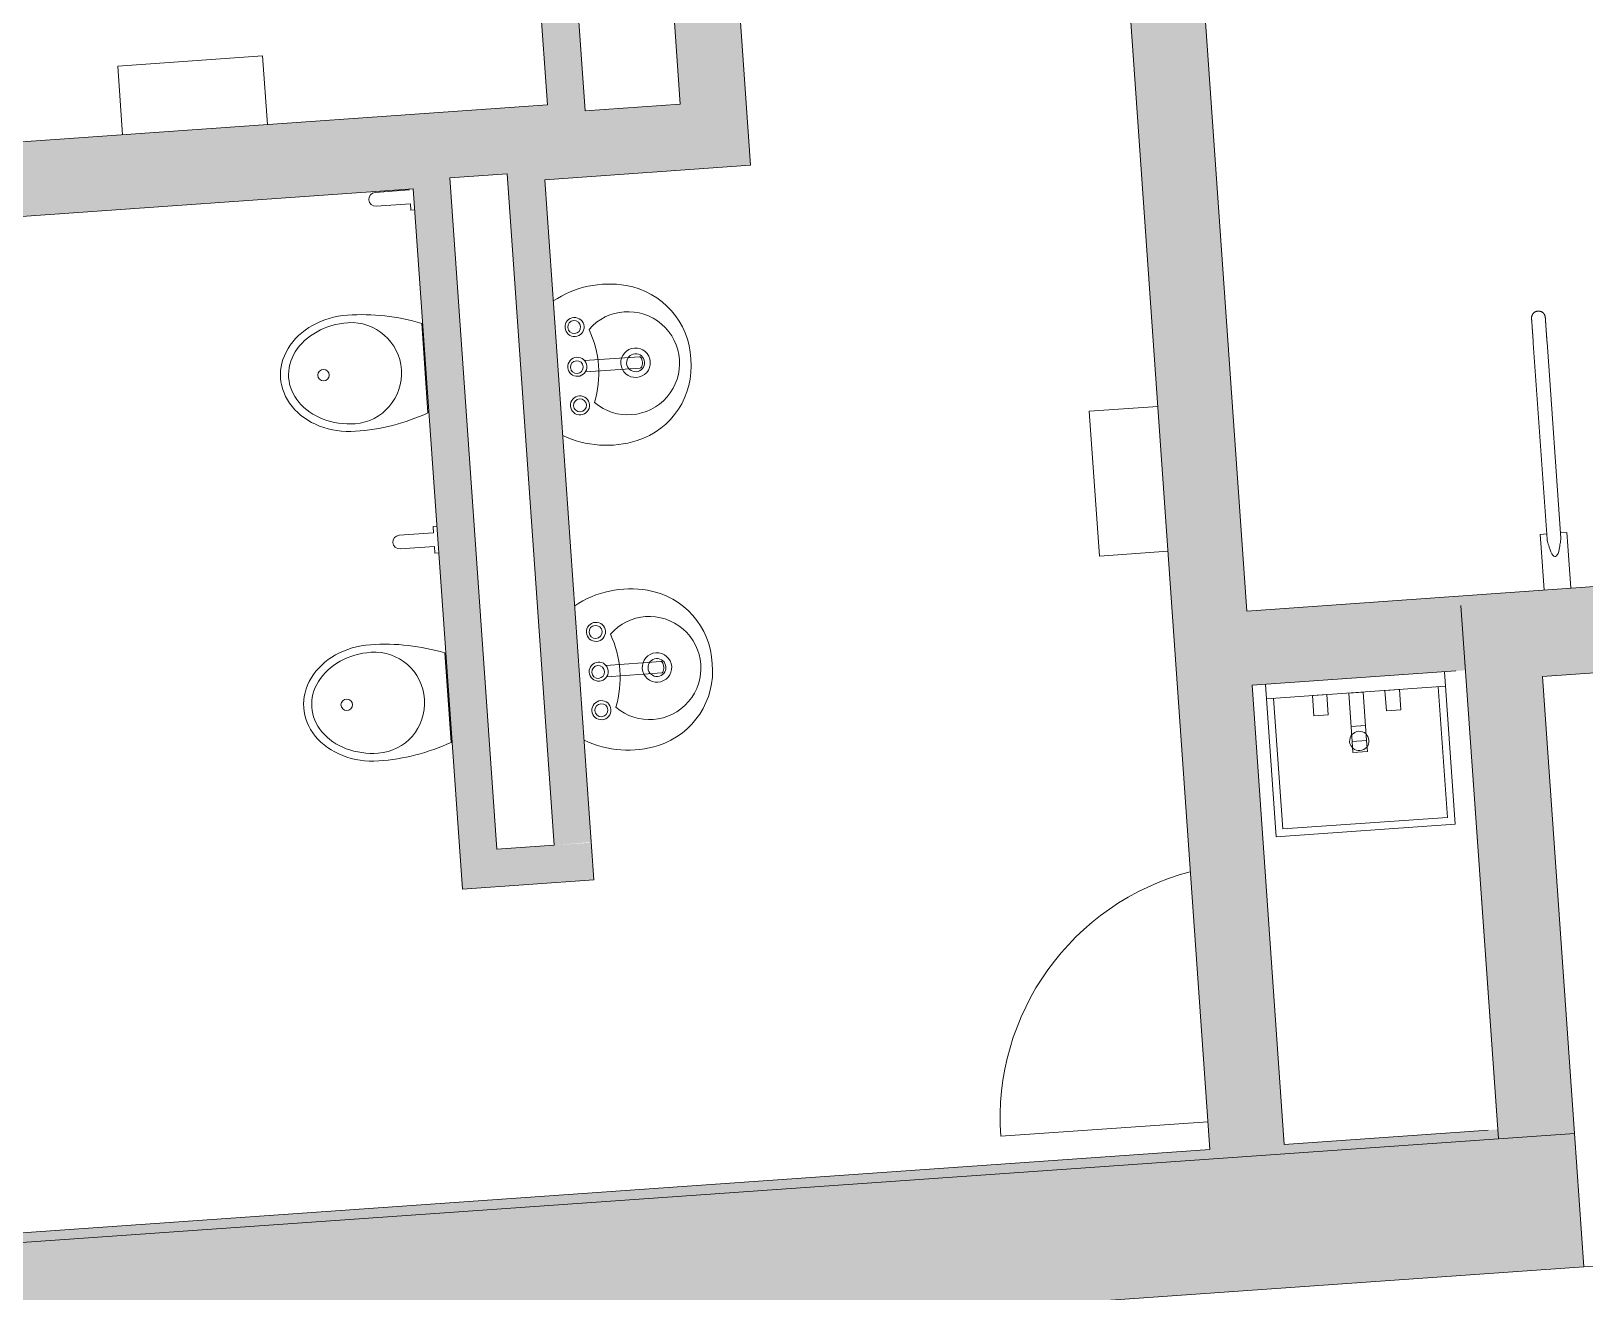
# Model space of a CAD drawing. Header units: millimetres. Extents: x 833941507 to 1669051331, y 817666127 to 1636299673.
# Drawn here: x 834393916 to 834397984, y 818040896 to 818044197 of the extents above; entities that cross this region are included whole.
import ezdxf

# ---------------------------------------------------------------- set-up
doc = ezdxf.new("R2010")
doc.units = ezdxf.units.MM
doc.header["$LTSCALE"] = 3
for name, color, linetype, lineweight in [('3A35X-MAGP-P-MP-B02A$0$A-000-M_MASS', 252, 'Continuous', 5), ('3A35X-MAGP-P-MP-B02A$0$A-200-M_WALL_EXT', 252, 'Continuous', 9), ('3A35X-MAGP-P-MP-B02A$0$A-200-M_WALL_INT', 252, 'Continuous', 9), ('3A35X-MAGP-P-MP-B02A$0$A-200-M_WALL_PAT', 252, 'Continuous', 9), ('3A35X-MAGP-P-MP-B02A$0$A-230-M_FLOOR', 252, 'Continuous', 18), ('3A35X-MAGP-P-MP-B02A$0$A-325-M_DOOR', 252, 'Continuous', 5), ('3A35X-MAGP-P-MP-B02A$0$M-520-M_DRAINAGE_FW', 252, 'Continuous', 5), ('3A35X-MAGP-P-MP-B02B$0$A-000-M_MASS', 252, 'Continuous', 5), ('3A35X-MAGP-P-MP-B02B$0$A-200-M_WALL_EXT', 252, 'Continuous', 9), ('3A35X-MAGP-P-MP-B02B$0$A-200-M_WALL_INT', 252, 'Continuous', 9), ('3A35X-MAGP-P-MP-B02B$0$A-200-M_WALL_PAT', 252, 'Continuous', 9), ('3A35X-MAGP-P-MP-B02B$0$A-230-M_FLOOR', 252, 'Continuous', 18), ('3A35X-MAGP-P-MP-B02B$0$A-325-M_DOOR', 252, 'Continuous', 5), ('3A35X-MAGP-P-MP-B02B$0$M-520-M_DRAINAGE_FW', 252, 'Continuous', 5), ('UAJ-23FLOR-h', 251, 'Continuous', 9)]:
    doc.layers.add(name, color=color, linetype=linetype, lineweight=lineweight)
doc.layers.add('UAJ-00XREF', color=7, linetype='Continuous')

# ---------------------------------------------------------------- blocks, each defined once
blk = doc.blocks.new('GBP-LTC-LB01')
at = {"layer": 'UAJ-23FLOR-h'}
h = blk.add_hatch(dxfattribs=at)
h.set_pattern_fill('EARTH,_O', color=256, scale=180, angle=45)
h.set_pattern_definition([(48.9989, (834576001.8, 818046085.3), (-112.727, 1612.5107), [1143, -1143]), (48.9989, (834575678.3, 818046366.6), (-112.727, 1612.5107), [1143, -1143]), (48.9989, (834575354.8, 818046647.8), (-112.727, 1612.5107), [1143, -1143]), (138.9989, (834575340.7, 818046849.3), (-1612.5107, -112.727), [1143, -1143]), (138.9989, (834575621.9, 818047172.8), (-1612.5107, -112.727), [1143, -1143]), (138.9989, (834575903.1, 818047496.3), (-1612.5107, -112.727), [1143, -1143])])
h.paths.add_polyline_path([(834572173.1, 818200349.2), (834310583.7, 818182062.1), (834331502.2, 817882831.7), (834364939.7, 817885169.2), (834473095.7, 818011283.6), (834480533.7, 818020120.4), (834485095.1, 818025709.5), (834491375.7, 818033619), (834497063.4, 818041013), (834493145.8, 818043678.7), (834512788.5, 818074029.2), (834518712.5, 818083675.2), (834526231.3, 818096325.1), (834534646, 818111073), (834545956, 818131981.3), (834557204.6, 818154198.8), (834564040, 818168496.8), (834570941.2, 818183576.4), (834578367.8, 818200696.3)])
h.paths.add_polyline_path([(834382131.3, 817956470), (834418268.7, 817958996.1), (834422062.4, 817963855.9), (834428403, 817964299.4), (834467239.2, 818010695.6), (834466445.2, 818021738.8), (834476097.7, 818035709), (834485267.1, 818048983.2), (834487014.9, 818051460.4), (834497268.3, 818067303.4), (834492893.4, 818129890.1), (834448056.6, 818126755.7), (834416896.6, 818105052.1), (834382061.4, 818080789), (834386167.4, 818022059.2), (834377588.4, 818021459.5)], flags=16)
edge = h.paths.add_edge_path(flags=16)
edge.add_line((834540292.3, 818142076.1), (834533466.3, 818141614.1))
edge.add_line((834533466.3, 818141614.1), (834523258, 818143862.7))
edge.add_line((834523258, 818143862.7), (834525896.9, 818155838.9))
edge.add_arc((834558382.4, 818267025.4), 115835, 237.218398, 253.713127, ccw=False)
edge.add_line((834495664.9, 818169638.3), (834498267.6, 818132357))
edge.add_line((834498267.6, 818132357), (834496346.4, 818130135))
edge.add_line((834496346.4, 818130135), (834492879.9, 818129892.7))
edge.add_line((834492879.9, 818129892.7), (834494229.6, 818110587.6))
edge.add_line((834494229.6, 818110587.6), (834496326.1, 818110708.4))
edge.add_line((834496326.1, 818110708.4), (834498420.2, 818080753.6))
edge.add_line((834498420.2, 818080753.6), (834498046.1, 818080727.4))
edge.add_line((834498046.1, 818080727.4), (834498254.5, 818077746.4))
edge.add_line((834498254.5, 818077746.4), (834503061.1, 818078082.4))
edge.add_line((834503061.1, 818078082.4), (834504979.5, 818081212.1))
edge.add_line((834504979.5, 818081212.1), (834509429, 818088470.9))
edge.add_line((834509429, 818088470.9), (834515217.2, 818097913.6))
edge.add_line((834515217.2, 818097913.6), (834526067.4, 818116415.5))
edge.add_line((834526067.4, 818116415.5), (834532489.2, 818127888.7))
edge.add_line((834532489.2, 818127888.7), (834534830.9, 818132146.3))
edge.add_line((834534830.9, 818132146.3), (834540292.3, 818142076.1))
h = blk.add_hatch(dxfattribs=at)
h.set_pattern_fill('EARTH,_O', color=256, scale=180, angle=45)
h.set_pattern_definition([(45.0000001, (-1082349.7, 54794.9), (-3e-06, 1616.4461018), [1143, -1143]), (45.0000001, (-1082652.8, 55098), (-3e-06, 1616.4461018), [1143, -1143]), (45.0000001, (-1082955.9, 55401.1), (-3e-06, 1616.4461018), [1143, -1143]), (135.0000001, (-1082955.9, 55603.1), (-1616.4461018, -3e-06), [1143, -1143]), (135.0000001, (-1082652.8, 55906.2), (-1616.4461018, -3e-06), [1143, -1143]), (135.0000001, (-1082349.7, 56209.3), (-1616.4461018, -3e-06), [1143, -1143])])
h.paths.add_polyline_path([(834669469.3, 818015499.2), (834651080.8, 818014213.8), (834651091.3, 818014066), (834669479.8, 818015351.5)], flags=16)
edge = h.paths.add_edge_path()
edge.add_arc((834611763.6, 818123015.1), 22001.3, 94.00072, 118.68868)
edge.add_line((834601201.9, 818142315.5), (834593918.3, 818141228.4))
edge.add_arc((834611768.4, 818123014), 25502.7, 93.99716, 134.42127, ccw=False)
edge.add_line((834609990.7, 818148454.7), (834618164.4, 818149025.8))
edge.add_line((834618164.4, 818149025.8), (834618408.3, 818145534.9))
edge.add_line((834618408.3, 818145534.9), (834616365.4, 818145392.2))
edge.add_line((834616365.4, 818145392.2), (834616609.4, 818141900.7))
edge.add_line((834616609.4, 818141900.7), (834611621.5, 818141552.2))
edge.add_line((834611621.5, 818141552.2), (834611377.6, 818145043.1))
edge.add_line((834611377.6, 818145043.1), (834610228.6, 818144962.7))
h.paths.add_polyline_path([(834673232.9, 818197365.9), (834607546.5, 818192773.9), (834599172.5, 818174435.3), (834588349.1, 818152374.5), (834578621.5, 818133890.7), (834568418.3, 818115665.3), (834556456.7, 818095618.3), (834546606.4, 818080041.6), (834532219.3, 818058623.7), (834523692.2, 818046595.7), (834515683.5, 818035708.5), (834508244.2, 818025929.9), (834500656.3, 818016266.1), (834489786.8, 818002934.1), (834483448.3, 817995421.3), (834478637.6, 817989841.7), (834458453.8, 817967379.3), (834441506.5, 817949096.4), (834383075.7, 817886437.1), (834482026.7, 817893354.5), (834551919, 817920008.6), (834634905.1, 817930637.1), (834634023, 817939309.4), (834633770.1, 817941795.9), (834633577.7, 817943687), (834508697, 817930983.6), (834507053.5, 817930191.4), (834506409.5, 817939427), (834507656.9, 817945566.7), (834503417.1, 818006767), (834503064.4, 818011762.7), (834514052.9, 818025791.9), (834520784.7, 818034889.3), (834526318.9, 818042436.9), (834532381.7, 818050705.6), (834536345.7, 818056472.7), (834542258.4, 818065225.6), (834550405.9, 818077286.9), (834561579, 818095002), (834574522.7, 818117080), (834587768.9, 818140310.2), (834609774.1, 818143595), (834610002, 818140335.9), (834634252.5, 818142031.5), (834636806.9, 818105492.5), (834642791.5, 818105913.7), (834646278.6, 818056032.6), (834640293.2, 818055614.2), (834643382.3, 818011424.9), (834641138.4, 818011268), (834645775.8, 817944927.9), (834639048.4, 817944243.5), (834640362.1, 817931328.1), (834651070.4, 817932706.9), (834650587.7, 817936476.1), (834685105.7, 817940896.9), (834685588.5, 817937127.6), (834691373.8, 817937868.6)])
blk = doc.blocks.new('3A35X-MAGP-P-MP-B02A')
at = {"layer": '3A35X-MAGP-P-MP-B02A$0$A-200-M_WALL_PAT', "lineweight": 5}
for points in [[(20238.8, 123531.2), (20313.8, 123531.2), (20313.8, 125243.7), (20216.3, 125243.7), (20216.3, 123531.2), (20234, 123531.2)], [(20713.1, 123336.2), (20735.6, 123336.2), (20735.6, 124661.2), (20563.1, 124661.2), (20563.1, 123336.2), (20706.5, 123336.2)], [(21755.1, 120656.1), (21950.1, 120656.2), (21950.1, 124661.2), (21755.1, 124661.2), (21755.1, 120656.2)], [(19947.9, 123336.2), (19947.9, 123531.2), (18175.4, 123531.2), (18175.4, 123336.2), (19872.9, 123336.2)], [(20098.1, 123358.7), (20098.1, 123531.2), (19947.9, 123531.2), (19947.9, 123358.7)], [(20098.1, 121596.2), (20195.6, 121597.7), (20195.6, 123531.2), (20098.1, 123531.2), (20098.1, 122056.1)], [(20195.6, 123336.2), (20313.8, 123336.2), (20313.8, 123531.2), (20195.6, 123531.2), (20195.6, 123358.7)], [(20313.8, 123336.2), (20563.1, 123336.2), (20563.1, 123508.7), (20313.8, 123508.7), (20313.8, 123358.7)], [(19850.4, 121498.7), (19947.9, 121498.7), (19947.9, 123336.2), (19850.4, 123336.2), (19850.4, 121516.2)], [(22510.4, 121886.1), (22510.4, 122081.1), (21950.1, 122081.1), (21950.1, 121886.1), (22485.4, 121886.1)], [(22982.8, 122056.1), (23590.4, 122056.1), (23590.4, 122081.1), (22510.4, 122081.1), (22510.4, 122056.1), (22899.4, 122056.1)], [(23590.4, 121856.1), (23590.4, 122056.1), (22510.4, 122056.1), (22510.4, 121856.1), (23523.7, 121856.1)], [(22710.4, 120656.2), (22710.4, 121856.1), (22510.4, 121856.1), (22510.4, 120656.2)], [(20173.1, 121498.7), (20195.6, 121498.7), (20195.2, 121596.2), (19947.9, 121596.2), (19947.9, 121498.7), (20074.8, 121498.7)], [(21755.1, 120656.1), (21755.1, 120681.1), (17200.4, 120681.1), (17201.5, 120656.1), (21116.3, 120656.1)], [(22510.2, 120656.2), (22510.4, 120656.2), (22510.4, 120681.2), (21950.1, 120681.1), (21950.1, 120656.2), (22510.2, 120656.2)], [(19236.8, 120306.2), (22710.4, 120306.6), (22710.4, 120656.2), (16660.4, 120656.1), (16660.4, 120306.2), (18602.3, 120306.2)]]:
    blk.add_hatch(color=256, dxfattribs=at).paths.add_polyline_path(points, flags=0)
at = {"layer": '3A35X-MAGP-P-MP-B02A$0$A-000-M_MASS'}
for p, q in [((22747.4, 122794.5), (22747.5, 122795.3)), ((22747.4, 122793.8), (22747.4, 122794.5)), ((22747.4, 122793.1), (22747.4, 122793.8)), ((22747.4, 122793.1), (22747.4, 122793)), ((22747.4, 122793), (22747.4, 122793.1)), ((22747.4, 122793), (22747.4, 122792.9)), ((22747.4, 122792.8), (22747.4, 122793)), ((22747.4, 122792.9), (22747.4, 122792.6)), ((22747.4, 122792.5), (22747.4, 122792.8)), ((22747.4, 122792.6), (22747.4, 122792.3)), ((22747.4, 122792.2), (22747.4, 122792.5)), ((22747.4, 122792.3), (22747.4, 122791.8)), ((22747.4, 122791.7), (22747.4, 122792.2)), ((22747.4, 122791.8), (22747.4, 122791.2)), ((22747.4, 122791.1), (22747.4, 122791.7)), ((22747.4, 122791.2), (22747.4, 122790.6)), ((22747.4, 122790.4), (22747.4, 122791.1)), ((22747.4, 122790.6), (22747.4, 122789.8)), ((22747.4, 122789.6), (22747.4, 122790.4)), ((22747.4, 122789.8), (22747.4, 122788.9)), ((22747.4, 122788.7), (22747.4, 122789.6)), ((22747.4, 122788.9), (22747.4, 122788)), ((22747.4, 122787.7), (22747.4, 122788.7)), ((22747.4, 122788), (22747.4, 122786.9)), ((22747.4, 122786.6), (22747.4, 122787.7)), ((22747.4, 122786.9), (22747.4, 122785.8)), ((22747.4, 122785.4), (22747.4, 122786.6)), ((22747.4, 122785.8), (22747.4, 122784.5)), ((22747.4, 122784.2), (22747.4, 122785.4)), ((22747.4, 122784.5), (22747.4, 122783.2)), ((22747.4, 122782.8), (22747.4, 122784.2)), ((22747.4, 122783.2), (22747.4, 122781.7)), ((22747.4, 122781.3), (22747.4, 122782.8)), ((22747.4, 122781.7), (22747.4, 122780.2)), ((22747.4, 122779.8), (22747.4, 122781.3)), ((22747.4, 122780.2), (22747.4, 122778.6)), ((22747.4, 122778.2), (22747.4, 122779.8)), ((22747.5, 122795.3), (22747.6, 122796)), ((22747.6, 122796), (22747.7, 122796.7)), ((22747.7, 122796.7), (22747.9, 122797.4)), ((22747.9, 122797.4), (22748.1, 122798.1)), ((22748.1, 122798.1), (22748.3, 122798.8)), ((22748.3, 122798.8), (22748.5, 122799.4)), ((22748.5, 122799.4), (22748.8, 122800.1)), ((22748.8, 122800.1), (22749.1, 122800.8)), ((22749.1, 122800.8), (22749.4, 122801.4)), ((22749.4, 122801.4), (22749.8, 122802)), ((22749.8, 122802), (22750.1, 122802.7)), ((22750.1, 122802.7), (22750.5, 122803.3)), ((22750.5, 122803.3), (22750.9, 122803.8)), ((22750.9, 122803.8), (22751.4, 122804.4)), ((22751.4, 122804.4), (22751.8, 122805)), ((22751.8, 122805), (22752.3, 122805.5)), ((22752.3, 122805.5), (22752.8, 122806)), ((22752.8, 122806), (22753.4, 122806.5)), ((22753.4, 122806.5), (22753.9, 122807)), ((22753.9, 122807), (22754.5, 122807.4)), ((22754.5, 122807.4), (22755.1, 122807.8)), ((22755.1, 122807.8), (22755.7, 122808.2)), ((22755.7, 122808.2), (22756.3, 122808.6)), ((22756.3, 122808.6), (22756.9, 122809)), ((22756.9, 122809), (22757.5, 122809.3)), ((22757.5, 122809.3), (22758.2, 122809.6)), ((22758.2, 122809.6), (22758.9, 122809.9)), ((22758.9, 122809.9), (22759.5, 122810.1)), ((22759.5, 122810.1), (22760.2, 122810.3)), ((22760.2, 122810.3), (22760.9, 122810.5)), ((22760.9, 122810.5), (22761.6, 122810.7)), ((22761.6, 122810.7), (22762.3, 122810.8)), ((22762.3, 122810.8), (22763, 122810.9)), ((22763, 122810.9), (22763.7, 122811)), ((22763.7, 122811), (22764.5, 122811.1)), ((22764.5, 122811.1), (22765.2, 122811.1)), ((22765.2, 122811.1), (22765.9, 122811.1)), ((22765.9, 122811.1), (22766.6, 122811.1)), ((22766.6, 122811.1), (22767.3, 122811)), ((22767.3, 122811), (22768.1, 122810.9)), ((22768.1, 122810.9), (22768.8, 122810.8)), ((22768.8, 122810.8), (22769.5, 122810.6)), ((22769.5, 122810.6), (22770.2, 122810.5)), ((22770.2, 122810.5), (22770.9, 122810.2)), ((22770.9, 122810.2), (22771.5, 122810)), ((22771.5, 122810), (22772.2, 122809.8)), ((22772.2, 122809.8), (22772.9, 122809.5)), ((22772.9, 122809.5), (22773.5, 122809.2)), ((22773.5, 122809.2), (22774.2, 122808.8)), ((22774.2, 122808.8), (22774.8, 122808.5)), ((22774.8, 122808.5), (22775.4, 122808.1)), ((22775.4, 122808.1), (22776, 122807.7)), ((22776, 122807.7), (22776.5, 122807.2)), ((22776.5, 122807.2), (22777.1, 122806.8)), ((22777.1, 122806.8), (22777.6, 122806.3)), ((22777.6, 122806.3), (22778.2, 122805.8)), ((22778.2, 122805.8), (22778.7, 122805.3)), ((22778.7, 122805.3), (22779.1, 122804.7)), ((22779.1, 122804.7), (22779.6, 122804.2)), ((22779.6, 122804.2), (22780, 122803.6)), ((22780, 122803.6), (22780.4, 122803)), ((22780.4, 122803), (22780.8, 122802.4)), ((22780.8, 122802.4), (22781.2, 122801.8)), ((22781.2, 122801.8), (22781.5, 122801.1)), ((22781.5, 122801.1), (22781.8, 122800.5)), ((22781.8, 122800.5), (22782.1, 122799.8)), ((22782.1, 122799.8), (22782.3, 122799.1)), ((22782.3, 122799.1), (22782.6, 122798.4)), ((22782.6, 122798.4), (22782.8, 122797.8)), ((22782.8, 122797.8), (22782.9, 122797.1)), ((22782.9, 122797.1), (22783.1, 122796.4)), ((22783.1, 122796.4), (22783.2, 122795.6)), ((22783.2, 122795.6), (22783.3, 122794.9)), ((22783.3, 122794.9), (22783.3, 122794.2)), ((22783.3, 122794.2), (22783.4, 122793.5)), ((22783.4, 122793.5), (22783.4, 122793.1)), ((22783.4, 122793.1), (22783.4, 122793)), ((22783.4, 122793), (22783.4, 122793.1)), ((22783.4, 122793), (22783.4, 122792.9)), ((22783.4, 122792.8), (22783.4, 122793)), ((22783.4, 122792.9), (22783.4, 122792.6)), ((22783.4, 122792.5), (22783.4, 122792.8)), ((22783.4, 122792.6), (22783.4, 122792.3)), ((22783.4, 122792.2), (22783.4, 122792.5)), ((22783.4, 122792.3), (22783.4, 122791.8)), ((22783.4, 122791.7), (22783.4, 122792.2)), ((22783.4, 122791.8), (22783.4, 122791.2)), ((22783.4, 122791.1), (22783.4, 122791.7)), ((22783.4, 122791.2), (22783.4, 122790.6)), ((22783.4, 122790.4), (22783.4, 122791.1)), ((22783.4, 122790.6), (22783.4, 122789.8)), ((22783.4, 122789.6), (22783.4, 122790.4)), ((22783.4, 122789.8), (22783.4, 122788.9)), ((22783.4, 122788.7), (22783.4, 122789.6)), ((22783.4, 122788.9), (22783.4, 122788)), ((22783.4, 122787.7), (22783.4, 122788.7)), ((22783.4, 122788), (22783.4, 122786.9)), ((22783.4, 122786.6), (22783.4, 122787.7)), ((22783.4, 122786.9), (22783.4, 122785.8)), ((22783.4, 122785.4), (22783.4, 122786.6)), ((22783.4, 122785.8), (22783.4, 122784.5)), ((22783.4, 122784.2), (22783.4, 122785.4)), ((22783.4, 122784.5), (22783.4, 122783.2)), ((22783.4, 122782.8), (22783.4, 122784.2)), ((22783.4, 122783.2), (22783.4, 122781.7)), ((22783.4, 122781.3), (22783.4, 122782.8)), ((22783.4, 122781.7), (22783.4, 122780.2)), ((22783.4, 122779.8), (22783.4, 122781.3)), ((22783.4, 122780.2), (22783.4, 122778.6)), ((22783.4, 122778.2), (22783.4, 122779.8)), ((22747.4, 122778.6), (22747.4, 122777)), ((22747.4, 122776.5), (22747.4, 122778.2)), ((22747.4, 122777), (22747.4, 122775.2)), ((22747.4, 122774.7), (22747.4, 122776.5)), ((22747.4, 122775.2), (22747.4, 122773.4)), ((22747.4, 122772.9), (22747.4, 122774.7)), ((22747.4, 122773.4), (22747.4, 122771.5)), ((22747.4, 122771), (22747.4, 122772.9)), ((22747.4, 122771.5), (22747.4, 122769.5)), ((22747.4, 122769), (22747.4, 122771)), ((22747.4, 122769.5), (22747.4, 122767.5)), ((22747.4, 122766.9), (22747.4, 122769)), ((22747.4, 122767.5), (22747.4, 122765.4)), ((22747.4, 122764.8), (22747.4, 122766.9)), ((22747.4, 122765.4), (22747.4, 122763.2)), ((22747.4, 122762.6), (22747.4, 122764.8)), ((22747.4, 122763.2), (22747.4, 122761)), ((22747.4, 122760.4), (22747.4, 122762.6)), ((22747.4, 122761), (22747.4, 122758.7)), ((22747.4, 122758.1), (22747.4, 122760.4)), ((22747.4, 122758.7), (22747.4, 122756.4)), ((22747.4, 122755.8), (22747.4, 122758.1)), ((22747.4, 122756.4), (22747.4, 122754.1)), ((22747.4, 122753.4), (22747.4, 122755.8)), ((22747.4, 122754.1), (22747.4, 122751.7)), ((22747.4, 122751), (22747.4, 122753.4)), ((22747.4, 122751.7), (22747.4, 122749.2)), ((22747.4, 122748.5), (22747.4, 122751)), ((22747.4, 122749.2), (22747.4, 122746.7)), ((22747.4, 122746.1), (22747.4, 122748.5)), ((22747.4, 122746.7), (22747.4, 122744.2)), ((22747.4, 122743.6), (22747.4, 122746.1)), ((22747.4, 122744.2), (22747.4, 122741.7)), ((22747.4, 122741), (22747.4, 122743.6)), ((22747.4, 122741.7), (22747.4, 122739.1)), ((22747.4, 122738.5), (22747.4, 122741)), ((22747.4, 122739.1), (22747.4, 122736.6)), ((22747.4, 122735.9), (22747.4, 122738.5)), ((22783.4, 122778.6), (22783.4, 122777)), ((22783.4, 122776.5), (22783.4, 122778.2)), ((22783.4, 122777), (22783.4, 122775.2)), ((22783.4, 122774.7), (22783.4, 122776.5)), ((22783.4, 122775.2), (22783.4, 122773.4)), ((22783.4, 122772.9), (22783.4, 122774.7)), ((22783.4, 122773.4), (22783.4, 122771.5)), ((22783.4, 122771), (22783.4, 122772.9)), ((22783.4, 122771.5), (22783.4, 122769.5)), ((22783.4, 122769), (22783.4, 122771)), ((22783.4, 122769.5), (22783.4, 122767.5)), ((22783.4, 122766.9), (22783.4, 122769)), ((22783.4, 122767.5), (22783.4, 122765.4)), ((22783.4, 122764.8), (22783.4, 122766.9)), ((22783.4, 122765.4), (22783.4, 122763.2)), ((22783.4, 122762.6), (22783.4, 122764.8)), ((22783.4, 122763.2), (22783.4, 122761)), ((22783.4, 122760.4), (22783.4, 122762.6)), ((22783.4, 122761), (22783.4, 122758.7)), ((22783.4, 122758.1), (22783.4, 122760.4)), ((22783.4, 122758.7), (22783.4, 122756.4)), ((22783.4, 122755.8), (22783.4, 122758.1)), ((22783.4, 122756.4), (22783.4, 122754.1)), ((22783.4, 122753.4), (22783.4, 122755.8)), ((22783.4, 122754.1), (22783.4, 122751.7)), ((22783.4, 122751), (22783.4, 122753.4)), ((22783.4, 122751.7), (22783.4, 122749.2)), ((22783.4, 122748.5), (22783.4, 122751)), ((22783.4, 122749.2), (22783.4, 122746.7)), ((22783.4, 122746.1), (22783.4, 122748.5)), ((22783.4, 122746.7), (22783.4, 122744.2)), ((22783.4, 122743.6), (22783.4, 122746.1)), ((22783.4, 122744.2), (22783.4, 122741.7)), ((22783.4, 122741), (22783.4, 122743.6)), ((22783.4, 122741.7), (22783.4, 122739.1)), ((22783.4, 122738.5), (22783.4, 122741)), ((22783.4, 122739.1), (22783.4, 122736.6)), ((22783.4, 122735.9), (22783.4, 122738.5)), ((22747.4, 122736.6), (22747.4, 122734)), ((22747.4, 122733.3), (22747.4, 122735.9)), ((22747.4, 122734), (22747.4, 122731.4)), ((22747.4, 122730.7), (22747.4, 122733.3)), ((22747.4, 122731.4), (22747.4, 122728.8)), ((22747.4, 122728.1), (22747.4, 122730.7)), ((22747.4, 122728.8), (22747.4, 122728.1)), ((22747.4, 122728.1), (22747.4, 122213.5)), ((22783.4, 122736.6), (22783.4, 122734)), ((22783.4, 122733.3), (22783.4, 122735.9)), ((22783.4, 122734), (22783.4, 122731.4)), ((22783.4, 122730.7), (22783.4, 122733.3)), ((22783.4, 122731.4), (22783.4, 122728.8)), ((22783.4, 122728.1), (22783.4, 122730.7)), ((22783.4, 122728.8), (22783.4, 122728.1)), ((22783.4, 122213.5), (22783.4, 122728.1)), ((22748.2, 122227.5), (22730.3, 122227.5)), ((22730.3, 122192.7), (22730.3, 122227.2)), ((22800.5, 122227.5), (22782.6, 122227.5)), ((22800.5, 122227.2), (22800.5, 122192.7)), ((22730.3, 122081.1), (22730.3, 122192.7)), ((22751.6, 122192.7), (22753.3, 122185.7)), ((22753.3, 122185.7), (22755.2, 122179.7)), ((22755.2, 122179.7), (22757.2, 122174.7)), ((22757.2, 122174.7), (22759.4, 122170.9)), ((22759.4, 122170.9), (22761.8, 122168.3)), ((22769, 122168.3), (22771.3, 122170.9)), ((22771.3, 122170.9), (22773.5, 122174.7)), ((22773.5, 122174.7), (22775.6, 122179.7)), ((22775.6, 122179.7), (22777.5, 122185.7)), ((22777.5, 122185.7), (22779.2, 122192.7)), ((22800.5, 122192.7), (22800.5, 122081.1)), ((22761.8, 122168.3), (22764.2, 122167)), ((22764.2, 122167), (22766.6, 122167)), ((22766.6, 122167), (22769, 122168.3))]:
    blk.add_line(p, q, dxfattribs=at)
for points in [[(22747.4, 122213.5), (22747.4, 122211.5), (22748, 122207.3), (22749.8, 122200.3), (22751, 122195.3), (22751.6, 122192.7)], [(22779.2, 122192.7), (22779.7, 122195.3), (22781, 122200.3), (22782.8, 122207.3), (22783.4, 122211.5), (22783.4, 122213.5)]]:
    blk.add_open_spline(points, degree=3, dxfattribs=at)
at = {"layer": '3A35X-MAGP-P-MP-B02A$0$A-200-M_WALL_EXT', "lineweight": 13}
for p, q in [((22710.4, 120306.2), (22710.4, 120656.2)), ((17010.4, 120306.2), (22710.4, 120306.2))]:
    blk.add_line(p, q, dxfattribs=at)
at = {"layer": '3A35X-MAGP-P-MP-B02A$0$A-200-M_WALL_INT'}
for p, q in [((20563.1, 123508.7), (20563.1, 126106.2)), ((20313.8, 125266.2), (20313.8, 123508.7)), ((20216.3, 123531.2), (20216.3, 125243.7)), ((20735.6, 124661.2), (20735.6, 123336.2)), ((21755.1, 124636.2), (21755.1, 120681.1)), ((21950.1, 122081.1), (21950.1, 124636.2)), ((15950.4, 123531.2), (20216.3, 123531.2)), ((20313.8, 123508.7), (20563.1, 123508.7)), ((19947.9, 123358.7), (19947.9, 121596.2)), ((20098.1, 123358.7), (19947.9, 123358.7)), ((20098.1, 121596.2), (20098.1, 123358.7)), ((19850.4, 123336.2), (18000.4, 123336.2)), ((19850.4, 121498.7), (19850.4, 123336.2)), ((20195.6, 123336.2), (20195.6, 121498.7)), ((20735.6, 123336.2), (20195.6, 123336.2)), ((21950.1, 122081.1), (23565.4, 122081.1)), ((22510.4, 122056.1), (22510.4, 120681.2)), ((22485.4, 121886.1), (21950.1, 121886.1)), ((21950.1, 120681.2), (21950.1, 121886.1)), ((23790.4, 121856.1), (22710.4, 121856.1)), ((22710.4, 121856.1), (22710.4, 120656.2)), ((19947.9, 121596.2), (20098.1, 121596.2)), ((20195.6, 121498.7), (19850.4, 121498.7)), ((21755.1, 120681.1), (18000.4, 120681.1)), ((21950.1, 120681.2), (22485.4, 120681.2)), ((22510.4, 120656.2), (22510.4, 120681.2)), ((21950.1, 120656.1), (16250.4, 120656.1)), ((22710.4, 120656.2), (21950.1, 120656.2))]:
    blk.add_line(p, q, dxfattribs=at)
at = {"layer": '3A35X-MAGP-P-MP-B02A$0$A-230-M_FLOOR'}
blk.add_line((22710.4, 120306.6), (24000.4, 120306.6), dxfattribs=at)
at = {"layer": '3A35X-MAGP-P-MP-B02A$0$A-325-M_DOOR'}
blk.add_line((21755.1, 120754.2), (21211.1, 120754.2), dxfattribs=at)
blk.add_arc((21879.1, 120754.2), 668, 100.7255, 180, dxfattribs=at)
at = {"layer": '3A35X-MAGP-P-MP-B02A$0$M-520-M_DRAINAGE_FW'}
for p, q in [((19481.3, 123711.2), (19101.3, 123711.2)), ((19101.3, 123711.2), (19101.3, 123531.2)), ((19481.3, 123531.2), (19481.3, 123711.2)), ((19750.4, 123334.2), (19840.4, 123334.2)), ((19840.4, 123298.2), (19750.4, 123298.2)), ((19840.4, 123298.2), (19840.4, 123281.2)), ((19840.4, 123281.2), (19850.4, 123281.2)), ((19847.8, 122983.6), (19847.8, 122748.8)), ((20410.5, 122856.6), (20266.3, 122856.6)), ((20410.5, 122826.6), (20266.3, 122826.6)), ((21755.1, 122631.6), (21575.1, 122631.6)), ((21575.1, 122631.6), (21575.1, 122251.6)), ((19750.4, 122434.2), (19840.4, 122434.2)), ((19850.4, 122451.2), (19840.4, 122451.2)), ((19840.4, 122451.2), (19840.4, 122434.2)), ((19840.4, 122398.2), (19750.4, 122398.2)), ((19840.4, 122398.2), (19840.4, 122381.2)), ((19840.4, 122381.2), (19850.4, 122381.2)), ((21575.1, 122251.6), (21755.1, 122251.6)), ((19847.8, 122118.6), (19847.8, 121883.8)), ((20410.5, 122056.6), (20266.3, 122056.6)), ((20410.5, 122026.6), (20266.3, 122026.6)), ((21985.1, 121886.1), (21985.1, 121486.1)), ((22455.1, 121486.1), (22455.1, 121886.1)), ((22455.1, 121848), (21985.1, 121848)), ((22004.2, 121505.2), (22004.2, 121848)), ((22105.8, 121848), (22105.8, 121795.1)), ((22143.9, 121848), (22105.8, 121848)), ((22143.9, 121795.1), (22143.9, 121848)), ((22201.1, 121848), (22201.1, 121721)), ((22239.2, 121848), (22201.1, 121848)), ((22201.1, 121721), (22201.1, 121848)), ((22239.2, 121848), (22201.1, 121848)), ((22239.2, 121721), (22239.2, 121848)), ((22239.2, 121848), (22239.2, 121721)), ((22296.3, 121848), (22296.3, 121795.1)), ((22334.4, 121848), (22296.3, 121848)), ((22334.4, 121795.1), (22334.4, 121848)), ((22436.1, 121848), (22436.1, 121505.2)), ((22105.8, 121795.1), (22143.9, 121795.1)), ((22296.3, 121795.1), (22334.4, 121795.1)), ((22239.2, 121760.4), (22201.1, 121760.4)), ((22201.1, 121721), (22239.2, 121721)), ((22201.1, 121691.9), (22201.1, 121721)), ((22201.1, 121721), (22239.2, 121721)), ((22239.2, 121691.9), (22201.1, 121691.9)), ((22239.2, 121721), (22239.2, 121691.9)), ((21985.1, 121486.1), (22455.1, 121486.1)), ((22436.1, 121505.2), (22004.2, 121505.2))]:
    blk.add_line(p, q, dxfattribs=at)
for centre in [(19582.1, 122866.2), (19582.1, 122001.2)]:
    blk.add_circle(centre, 15, dxfattribs=at)
for centre, radius, start, end in [((19750.4, 123316.2), 18, 90, 270), ((20326.4, 122788.2), 264.4, 76.3649, 119.6351), ((20326.4, 122788.2), 264.4, 76.3649, 119.6351), ((20340.7, 122847.4), 203.5, 358.3442, 76.3649), ((20340.7, 122847.4), 203.5, 358.3442, 76.3649), ((19655.4, 122473.7), 544.9, 69.3261, 90), ((20246.3, 122945.9), 25, 90, 270), ((20245.3, 122945.9), 17, 90, 270), ((20245.3, 122945.9), 17, 270, 90), ((20246.3, 122945.9), 25, 270, 90), ((20379.2, 122841.6), 135, 225.4629, 135.0556), ((20035.3, 122840), 266.6, 339.1986, 21.3199), ((20246.3, 122841.6), 25, 90, 270), ((20246.3, 122841.6), 25, 270, 90), ((20399.2, 122841.6), 38.6, 90, 270), ((20399.2, 122841.6), 23.5, 90, 270), ((20399.2, 122841.6), 38.6, 270, 90), ((20399.2, 122841.6), 23.5, 270, 90), ((20244.9, 122840.8), 16.8, 0, 180), ((20244.9, 122840.8), 16.8, 180, 0), ((20340.7, 122835.7), 203.5, 283.6351, 1.6558), ((20340.7, 122835.7), 203.5, 283.6351, 1.6558), ((19655.4, 123258.6), 544.9, 270, 290.6739), ((20246.3, 122740.3), 25, 90, 270), ((20246.3, 122740.3), 17, 90, 270), ((20246.3, 122740.3), 25, 270, 90), ((20246.3, 122740.3), 17, 270, 90), ((20326.4, 122894.9), 264.4, 240.3649, 283.6351), ((20326.4, 122894.9), 264.4, 240.3649, 283.6351), ((19750.4, 122416.2), 18, 90, 270), ((20326.4, 121988.2), 264.4, 76.3649, 119.6351), ((20326.4, 121988.2), 264.4, 76.3649, 119.6351), ((20340.7, 122047.4), 203.5, 358.3442, 76.3649), ((20340.7, 122047.4), 203.5, 358.3442, 76.3649), ((20246.3, 122145.9), 25, 90, 270), ((20246.3, 122145.9), 25, 270, 90), ((20379.2, 122041.6), 135, 225.4629, 135.0556), ((19655.4, 121608.7), 544.9, 69.3261, 90), ((20245.3, 122145.9), 17, 90, 270), ((20245.3, 122145.9), 17, 270, 90), ((20035.3, 122040), 266.6, 339.1986, 21.3199), ((20246.3, 122041.6), 25, 90, 270), ((20244.9, 122040.8), 16.8, 0, 180), ((20246.3, 122041.6), 25, 270, 90), ((20399.2, 122041.6), 38.6, 90, 270), ((20399.2, 122041.6), 23.5, 90, 270), ((20399.2, 122041.6), 38.6, 270, 90), ((20399.2, 122041.6), 23.5, 270, 90), ((20244.9, 122040.8), 16.8, 180, 0), ((20340.7, 122035.7), 203.5, 283.6351, 1.6558), ((20340.7, 122035.7), 203.5, 283.6351, 1.6558), ((20246.3, 121940.3), 25, 90, 270), ((20246.3, 121940.3), 17, 90, 270), ((20246.3, 121940.3), 25, 270, 90), ((20246.3, 121940.3), 17, 270, 90), ((19655.4, 122393.6), 544.9, 270, 290.6739), ((20326.4, 122094.9), 264.4, 240.3649, 283.6351), ((20326.4, 122094.9), 264.4, 240.3649, 283.6351), ((22220.1, 121721), 25.4, 0, 180), ((22220.1, 121721), 25.4, 180, 0)]:
    blk.add_arc(centre, radius, start, end, dxfattribs=at)
for centre, major_axis, ratio, start_param, end_param in [((19655.4, 122866.2), (186.2, 0), 0.819068, 1.570796, 4.712389), ((19655.4, 122866.2), (165, 0), 0.80303, 1.570796, 4.712389), ((19655.4, 122866.2), (0, 132.5), 0.987707, 3.141593, 6.283185), ((20410.5, 122841.6), (0, -15), 0.428525, 0, 3.141593), ((19655.4, 122001.2), (186.2, 0), 0.819068, 1.570796, 4.712389), ((19655.4, 122001.2), (165, 0), 0.80303, 1.570796, 4.712389), ((19655.4, 122001.2), (0, 132.5), 0.987707, 3.141593, 6.283185), ((20410.5, 122041.6), (0, -15), 0.428525, 0, 3.141593)]:
    blk.add_ellipse(centre, major_axis=major_axis, ratio=ratio, start_param=start_param, end_param=end_param, dxfattribs=at)
blk = doc.blocks.new('3A35X-MAGP-P-MP-B02B')
at = {"layer": '3A35X-MAGP-P-MP-B02B$0$A-200-M_WALL_PAT', "lineweight": 5}
for points in [[(20313.8, 123531.2), (20313.8, 125243.7), (20216.3, 125243.7), (20216.3, 123531.2), (20238.8, 123531.2)], [(20713.1, 123336.2), (20735.6, 123336.2), (20735.6, 124661.2), (20563.1, 124661.2), (20563.1, 123336.2), (20706.5, 123336.2)], [(21755.1, 120656.1), (21950.1, 120656.2), (21950.1, 124661.2), (21755.1, 124661.2), (21755.1, 120656.2)], [(19872.9, 123336.2), (19947.9, 123336.2), (19947.9, 123531.2), (18175.4, 123531.2), (18175.4, 123336.2), (19850.4, 123336.2)], [(20098.1, 123358.7), (20098.1, 123531.2), (19947.9, 123531.2), (19947.9, 123358.7)], [(20098.1, 121596.2), (20195.6, 121597.7), (20195.6, 123531.2), (20098.1, 123531.2), (20098.1, 122056.1)], [(20254.5, 123336.2), (20313.8, 123336.2), (20313.8, 123531.2), (20195.6, 123531.2), (20195.6, 123336.2), (20238.8, 123336.2)], [(20313.8, 123336.2), (20563.1, 123336.2), (20563.1, 123508.7), (20313.8, 123508.7), (20313.8, 123358.7)], [(19850.4, 121498.7), (19947.9, 121498.7), (19947.9, 123336.2), (19850.4, 123336.2), (19850.4, 121516.2)], [(22510.4, 121886.1), (22510.4, 122081.1), (21950.1, 122081.1), (21950.1, 121886.1), (22494.5, 121886.1)], [(23248, 122056.1), (23590.4, 122056.1), (23590.4, 122081.1), (22510.4, 122081.1), (22510.4, 122056.1), (23094.1, 122056.1)], [(22510.4, 121856.1), (23590.4, 121856.1), (23590.4, 122056.1), (22510.4, 122056.1), (22510.4, 121886.1)], [(22550.4, 120656.2), (22710.4, 120656.2), (22710.4, 121856.1), (22510.4, 121856.1), (22510.4, 120656.2)], [(20074.8, 121498.7), (20195.6, 121498.7), (20195.2, 121596.2), (19947.9, 121596.2), (19947.9, 121498.7)], [(21755.1, 120656.1), (21755.1, 120681.1), (17200.4, 120681.1), (17201.5, 120656.1), (21116.3, 120656.1)], [(22510.2, 120656.2), (22510.4, 120656.2), (22510.4, 120681.2), (21950.1, 120681.2), (21950.1, 120656.2)], [(22710.4, 120306.2), (22710.4, 120656.2), (16660.4, 120656.1), (16660.4, 120306.2), (22550.4, 120306.2)]]:
    blk.add_hatch(color=256, dxfattribs=at).paths.add_polyline_path(points, flags=0)
at = {"layer": '3A35X-MAGP-P-MP-B02B$0$A-000-M_MASS'}
for p, q in [((22747.4, 122728.1), (22747.4, 122213.5)), ((22783.4, 122213.5), (22783.4, 122728.1)), ((22748.2, 122227.5), (22730.3, 122227.5)), ((22730.3, 122192.7), (22730.3, 122227.2)), ((22800.5, 122227.5), (22782.6, 122227.5)), ((22800.5, 122227.2), (22800.5, 122192.7)), ((22730.3, 122081.1), (22730.3, 122192.7)), ((22800.5, 122192.7), (22800.5, 122081.1))]:
    blk.add_line(p, q, dxfattribs=at)
at = {"layer": '3A35X-MAGP-P-MP-B02B$0$A-000-M_MASS', "flags": 128}
for points in [[(22747.4, 122793.1), (22747.4, 122793.8), (22747.4, 122794.5), (22747.5, 122795.3), (22747.6, 122796), (22747.7, 122796.7), (22747.9, 122797.4), (22748.1, 122798.1), (22748.3, 122798.8), (22748.5, 122799.4), (22748.8, 122800.1), (22749.1, 122800.8), (22749.4, 122801.4), (22749.8, 122802), (22750.1, 122802.7), (22750.5, 122803.3), (22750.9, 122803.8), (22751.4, 122804.4), (22751.8, 122805), (22752.3, 122805.5), (22752.8, 122806), (22753.4, 122806.5), (22753.9, 122807), (22754.5, 122807.4), (22755.1, 122807.8), (22755.7, 122808.2), (22756.3, 122808.6), (22756.9, 122809), (22757.5, 122809.3), (22758.2, 122809.6), (22758.9, 122809.9), (22759.5, 122810.1), (22760.2, 122810.3), (22760.9, 122810.5), (22761.6, 122810.7), (22762.3, 122810.8), (22763, 122810.9), (22763.7, 122811), (22764.5, 122811.1), (22765.2, 122811.1), (22765.9, 122811.1), (22766.6, 122811.1), (22767.3, 122811), (22768.1, 122810.9), (22768.8, 122810.8), (22769.5, 122810.6), (22770.2, 122810.5), (22770.9, 122810.2), (22771.5, 122810), (22772.2, 122809.8), (22772.9, 122809.5), (22773.5, 122809.2), (22774.2, 122808.8), (22774.8, 122808.5), (22775.4, 122808.1), (22776, 122807.7), (22776.5, 122807.2), (22777.1, 122806.8), (22777.6, 122806.3), (22778.2, 122805.8), (22778.7, 122805.3), (22779.1, 122804.7), (22779.6, 122804.2), (22780, 122803.6), (22780.4, 122803), (22780.8, 122802.4), (22781.2, 122801.8), (22781.5, 122801.1), (22781.8, 122800.5), (22782.1, 122799.8), (22782.3, 122799.1), (22782.6, 122798.4), (22782.8, 122797.8), (22782.9, 122797.1), (22783.1, 122796.4), (22783.2, 122795.6), (22783.3, 122794.9), (22783.3, 122794.2), (22783.4, 122793.5), (22783.4, 122793.1)], [(22747.4, 122728.1), (22747.4, 122730.7), (22747.4, 122733.3), (22747.4, 122735.9), (22747.4, 122738.5), (22747.4, 122741), (22747.4, 122743.6), (22747.4, 122746.1), (22747.4, 122748.5), (22747.4, 122751), (22747.4, 122753.4), (22747.4, 122755.8), (22747.4, 122758.1), (22747.4, 122760.4), (22747.4, 122762.6), (22747.4, 122764.8), (22747.4, 122766.9), (22747.4, 122769), (22747.4, 122771), (22747.4, 122772.9), (22747.4, 122774.7), (22747.4, 122776.5), (22747.4, 122778.2), (22747.4, 122779.8), (22747.4, 122781.3), (22747.4, 122782.8), (22747.4, 122784.2), (22747.4, 122785.4), (22747.4, 122786.6), (22747.4, 122787.7), (22747.4, 122788.7), (22747.4, 122789.6), (22747.4, 122790.4), (22747.4, 122791.1), (22747.4, 122791.7), (22747.4, 122792.2), (22747.4, 122792.5), (22747.4, 122792.8), (22747.4, 122793), (22747.4, 122793.1)], [(22747.4, 122793.1), (22747.4, 122793), (22747.4, 122792.9), (22747.4, 122792.6), (22747.4, 122792.3), (22747.4, 122791.8), (22747.4, 122791.2), (22747.4, 122790.6), (22747.4, 122789.8), (22747.4, 122788.9), (22747.4, 122788), (22747.4, 122786.9), (22747.4, 122785.8), (22747.4, 122784.5), (22747.4, 122783.2), (22747.4, 122781.7), (22747.4, 122780.2), (22747.4, 122778.6), (22747.4, 122777), (22747.4, 122775.2), (22747.4, 122773.4), (22747.4, 122771.5), (22747.4, 122769.5), (22747.4, 122767.5), (22747.4, 122765.4), (22747.4, 122763.2), (22747.4, 122761), (22747.4, 122758.7), (22747.4, 122756.4), (22747.4, 122754.1), (22747.4, 122751.7), (22747.4, 122749.2), (22747.4, 122746.7), (22747.4, 122744.2), (22747.4, 122741.7), (22747.4, 122739.1), (22747.4, 122736.6), (22747.4, 122734), (22747.4, 122731.4), (22747.4, 122728.8), (22747.4, 122728.1)], [(22783.4, 122728.1), (22783.4, 122730.7), (22783.4, 122733.3), (22783.4, 122735.9), (22783.4, 122738.5), (22783.4, 122741), (22783.4, 122743.6), (22783.4, 122746.1), (22783.4, 122748.5), (22783.4, 122751), (22783.4, 122753.4), (22783.4, 122755.8), (22783.4, 122758.1), (22783.4, 122760.4), (22783.4, 122762.6), (22783.4, 122764.8), (22783.4, 122766.9), (22783.4, 122769), (22783.4, 122771), (22783.4, 122772.9), (22783.4, 122774.7), (22783.4, 122776.5), (22783.4, 122778.2), (22783.4, 122779.8), (22783.4, 122781.3), (22783.4, 122782.8), (22783.4, 122784.2), (22783.4, 122785.4), (22783.4, 122786.6), (22783.4, 122787.7), (22783.4, 122788.7), (22783.4, 122789.6), (22783.4, 122790.4), (22783.4, 122791.1), (22783.4, 122791.7), (22783.4, 122792.2), (22783.4, 122792.5), (22783.4, 122792.8), (22783.4, 122793), (22783.4, 122793.1)], [(22783.4, 122793.1), (22783.4, 122793), (22783.4, 122792.9), (22783.4, 122792.6), (22783.4, 122792.3), (22783.4, 122791.8), (22783.4, 122791.2), (22783.4, 122790.6), (22783.4, 122789.8), (22783.4, 122788.9), (22783.4, 122788), (22783.4, 122786.9), (22783.4, 122785.8), (22783.4, 122784.5), (22783.4, 122783.2), (22783.4, 122781.7), (22783.4, 122780.2), (22783.4, 122778.6), (22783.4, 122777), (22783.4, 122775.2), (22783.4, 122773.4), (22783.4, 122771.5), (22783.4, 122769.5), (22783.4, 122767.5), (22783.4, 122765.4), (22783.4, 122763.2), (22783.4, 122761), (22783.4, 122758.7), (22783.4, 122756.4), (22783.4, 122754.1), (22783.4, 122751.7), (22783.4, 122749.2), (22783.4, 122746.7), (22783.4, 122744.2), (22783.4, 122741.7), (22783.4, 122739.1), (22783.4, 122736.6), (22783.4, 122734), (22783.4, 122731.4), (22783.4, 122728.8), (22783.4, 122728.1)], [(22751.6, 122192.7), (22753.3, 122185.7), (22755.2, 122179.7), (22757.2, 122174.7), (22759.4, 122170.9), (22761.8, 122168.3), (22764.2, 122167), (22766.6, 122167), (22769, 122168.3), (22771.3, 122170.9), (22773.5, 122174.7), (22775.6, 122179.7), (22777.5, 122185.7), (22779.2, 122192.7)]]:
    blk.add_lwpolyline(points, dxfattribs=at)
at = {"layer": '3A35X-MAGP-P-MP-B02B$0$A-000-M_MASS'}
for points in [[(22747.4, 122213.5), (22747.4, 122211.5), (22748, 122207.3), (22749.8, 122200.3), (22751, 122195.3), (22751.6, 122192.7)], [(22779.2, 122192.7), (22779.7, 122195.3), (22781, 122200.3), (22782.8, 122207.3), (22783.4, 122211.5), (22783.4, 122213.5)]]:
    blk.add_open_spline(points, degree=3, dxfattribs=at)
at = {"layer": '3A35X-MAGP-P-MP-B02B$0$A-200-M_WALL_EXT', "lineweight": 13}
for p, q in [((22710.4, 120306.2), (22710.4, 120656.2)), ((17010.4, 120306.2), (22710.4, 120306.2))]:
    blk.add_line(p, q, dxfattribs=at)
at = {"layer": '3A35X-MAGP-P-MP-B02B$0$A-200-M_WALL_INT'}
for p, q in [((20563.1, 123508.7), (20563.1, 126106.2)), ((20313.8, 125266.2), (20313.8, 123508.7)), ((20216.3, 123531.2), (20216.3, 125243.7)), ((20735.6, 124661.2), (20735.6, 123336.2)), ((21755.1, 124636.2), (21755.1, 120681.1)), ((21950.1, 122081.1), (21950.1, 124636.2)), ((15950.4, 123531.2), (20216.3, 123531.2)), ((20313.8, 123508.7), (20563.1, 123508.7)), ((19947.9, 123358.7), (19947.9, 121596.2)), ((20098.1, 123358.7), (19947.9, 123358.7)), ((20098.1, 121596.2), (20098.1, 123358.7)), ((19850.4, 123336.2), (18000.4, 123336.2)), ((19850.4, 121498.7), (19850.4, 123336.2)), ((20195.6, 123336.2), (20195.6, 121498.7)), ((20735.6, 123336.2), (20195.6, 123336.2)), ((21950.1, 122081.1), (23565.4, 122081.1)), ((22510.4, 120656.2), (22510.4, 122056.1)), ((22485.4, 121886.1), (21950.1, 121886.1)), ((21950.1, 120681.2), (21950.1, 121886.1)), ((23790.4, 121856.1), (22710.4, 121856.1)), ((22710.4, 121856.1), (22710.4, 120656.2)), ((19947.9, 121596.2), (20098.1, 121596.2)), ((20195.6, 121498.7), (19850.4, 121498.7)), ((21755.1, 120681.1), (18000.4, 120681.1)), ((21950.1, 120681.2), (22485.4, 120681.2)), ((21950.1, 120656.1), (16250.4, 120656.1)), ((22710.4, 120656.2), (21950.1, 120656.2))]:
    blk.add_line(p, q, dxfattribs=at)
at = {"layer": '3A35X-MAGP-P-MP-B02B$0$A-230-M_FLOOR'}
blk.add_line((22710.4, 120306.6), (24000.4, 120306.6), dxfattribs=at)
at = {"layer": '3A35X-MAGP-P-MP-B02B$0$A-325-M_DOOR'}
blk.add_line((21755.1, 120754.2), (21211.1, 120754.2), dxfattribs=at)
blk.add_arc((21879.1, 120754.2), 668, 100.7255, 180, dxfattribs=at)
at = {"layer": '3A35X-MAGP-P-MP-B02B$0$M-520-M_DRAINAGE_FW'}
for p, q in [((19481.3, 123711.2), (19101.3, 123711.2)), ((19101.3, 123711.2), (19101.3, 123531.2)), ((19481.3, 123531.2), (19481.3, 123711.2)), ((19750.4, 123334.2), (19840.4, 123334.2)), ((19840.4, 123298.2), (19750.4, 123298.2)), ((19840.4, 123298.2), (19840.4, 123281.2)), ((19840.4, 123281.2), (19850.4, 123281.2)), ((19847.8, 122983.6), (19847.8, 122748.8)), ((20410.5, 122856.6), (20266.3, 122856.6)), ((20410.5, 122826.6), (20266.3, 122826.6)), ((21755.1, 122631.6), (21575.1, 122631.6)), ((21575.1, 122631.6), (21575.1, 122251.6)), ((19750.4, 122434.2), (19840.4, 122434.2)), ((19850.4, 122451.2), (19840.4, 122451.2)), ((19840.4, 122451.2), (19840.4, 122434.2)), ((19840.4, 122398.2), (19750.4, 122398.2)), ((19840.4, 122398.2), (19840.4, 122381.2)), ((19840.4, 122381.2), (19850.4, 122381.2)), ((21575.1, 122251.6), (21755.1, 122251.6)), ((19847.8, 122118.6), (19847.8, 121883.8)), ((20410.5, 122056.6), (20266.3, 122056.6)), ((20410.5, 122026.6), (20266.3, 122026.6)), ((21985.1, 121886.1), (21985.1, 121486.1)), ((22455.1, 121486.1), (22455.1, 121886.1)), ((22455.1, 121848), (21985.1, 121848)), ((22004.2, 121505.2), (22004.2, 121848)), ((22105.8, 121848), (22105.8, 121795.1)), ((22143.9, 121848), (22105.8, 121848)), ((22143.9, 121795.1), (22143.9, 121848)), ((22201.1, 121848), (22201.1, 121721)), ((22239.2, 121848), (22201.1, 121848)), ((22201.1, 121721), (22201.1, 121848)), ((22239.2, 121848), (22201.1, 121848)), ((22239.2, 121721), (22239.2, 121848)), ((22239.2, 121848), (22239.2, 121721)), ((22296.3, 121848), (22296.3, 121795.1)), ((22334.4, 121848), (22296.3, 121848)), ((22334.4, 121795.1), (22334.4, 121848)), ((22436.1, 121848), (22436.1, 121505.2)), ((22105.8, 121795.1), (22143.9, 121795.1)), ((22296.3, 121795.1), (22334.4, 121795.1)), ((22239.2, 121760.4), (22201.1, 121760.4)), ((22201.1, 121721), (22239.2, 121721)), ((22201.1, 121691.9), (22201.1, 121721)), ((22201.1, 121721), (22239.2, 121721)), ((22239.2, 121691.9), (22201.1, 121691.9)), ((22239.2, 121721), (22239.2, 121691.9)), ((21985.1, 121486.1), (22455.1, 121486.1)), ((22436.1, 121505.2), (22004.2, 121505.2))]:
    blk.add_line(p, q, dxfattribs=at)
for centre in [(19582.1, 122866.2), (19582.1, 122001.2)]:
    blk.add_circle(centre, 15, dxfattribs=at)
for centre, radius, start, end in [((19750.4, 123316.2), 18, 90, 270), ((20326.4, 122788.2), 264.4, 76.3649, 119.6351), ((20326.4, 122788.2), 264.4, 76.3649, 119.6351), ((20340.7, 122847.4), 203.5, 358.3442, 76.3649), ((20340.7, 122847.4), 203.5, 358.3442, 76.3649), ((19655.4, 122473.7), 544.9, 69.3261, 90), ((20246.3, 122945.9), 25, 90, 270), ((20245.3, 122945.9), 17, 90, 270), ((20245.3, 122945.9), 17, 270, 90), ((20246.3, 122945.9), 25, 270, 90), ((20379.2, 122841.6), 135, 225.4629, 135.0556), ((20035.3, 122840), 266.6, 339.1986, 21.3199), ((20246.3, 122841.6), 25, 90, 270), ((20246.3, 122841.6), 25, 270, 90), ((20399.2, 122841.6), 38.6, 90, 270), ((20399.2, 122841.6), 23.5, 90, 270), ((20399.2, 122841.6), 38.6, 270, 90), ((20399.2, 122841.6), 23.5, 270, 90), ((20244.9, 122840.8), 16.8, 0, 180), ((20244.9, 122840.8), 16.8, 180, 0), ((20340.7, 122835.7), 203.5, 283.6351, 1.6558), ((20340.7, 122835.7), 203.5, 283.6351, 1.6558), ((19655.4, 123258.6), 544.9, 270, 290.6739), ((20246.3, 122740.3), 25, 90, 270), ((20246.3, 122740.3), 17, 90, 270), ((20246.3, 122740.3), 25, 270, 90), ((20246.3, 122740.3), 17, 270, 90), ((20326.4, 122894.9), 264.4, 240.3649, 283.6351), ((20326.4, 122894.9), 264.4, 240.3649, 283.6351), ((19750.4, 122416.2), 18, 90, 270), ((20326.4, 121988.2), 264.4, 76.3649, 119.6351), ((20326.4, 121988.2), 264.4, 76.3649, 119.6351), ((20340.7, 122047.4), 203.5, 358.3442, 76.3649), ((20340.7, 122047.4), 203.5, 358.3442, 76.3649), ((20246.3, 122145.9), 25, 90, 270), ((20246.3, 122145.9), 25, 270, 90), ((20379.2, 122041.6), 135, 225.4629, 135.0556), ((19655.4, 121608.7), 544.9, 69.3261, 90), ((20245.3, 122145.9), 17, 90, 270), ((20245.3, 122145.9), 17, 270, 90), ((20035.3, 122040), 266.6, 339.1986, 21.3199), ((20246.3, 122041.6), 25, 90, 270), ((20244.9, 122040.8), 16.8, 0, 180), ((20246.3, 122041.6), 25, 270, 90), ((20399.2, 122041.6), 38.6, 90, 270), ((20399.2, 122041.6), 23.5, 90, 270), ((20399.2, 122041.6), 38.6, 270, 90), ((20399.2, 122041.6), 23.5, 270, 90), ((20244.9, 122040.8), 16.8, 180, 0), ((20340.7, 122035.7), 203.5, 283.6351, 1.6558), ((20340.7, 122035.7), 203.5, 283.6351, 1.6558), ((20246.3, 121940.3), 25, 90, 270), ((20246.3, 121940.3), 17, 90, 270), ((20246.3, 121940.3), 25, 270, 90), ((20246.3, 121940.3), 17, 270, 90), ((19655.4, 122393.6), 544.9, 270, 290.6739), ((20326.4, 122094.9), 264.4, 240.3649, 283.6351), ((20326.4, 122094.9), 264.4, 240.3649, 283.6351), ((22220.1, 121721), 25.4, 0, 180), ((22220.1, 121721), 25.4, 180, 0)]:
    blk.add_arc(centre, radius, start, end, dxfattribs=at)
for centre, major_axis, ratio, start_param, end_param in [((19655.4, 122866.2), (186.2, 0), 0.819068, 1.570796, 4.712389), ((19655.4, 122866.2), (165, 0), 0.80303, 1.570796, 4.712389), ((19655.4, 122866.2), (0, 132.5), 0.987707, 3.141593, 6.283185), ((20410.5, 122841.6), (0, -15), 0.428525, 0, 3.141593), ((19655.4, 122001.2), (186.2, 0), 0.819068, 1.570796, 4.712389), ((19655.4, 122001.2), (165, 0), 0.80303, 1.570796, 4.712389), ((19655.4, 122001.2), (0, 132.5), 0.987707, 3.141593, 6.283185), ((20410.5, 122041.6), (0, -15), 0.428525, 0, 3.141593)]:
    blk.add_ellipse(centre, major_axis=major_axis, ratio=ratio, start_param=start_param, end_param=end_param, dxfattribs=at)

msp = doc.modelspace()

# ---------------------------------------------------------------- block references
msp.add_blockref('GBP-LTC-LB01', (0, 0))
at = {"layer": 'UAJ-00XREF', "rotation": 4.012827991232881}
for name in ['3A35X-MAGP-P-MP-B02B', '3A35X-MAGP-P-MP-B02A']:
    msp.add_blockref(name, (834383745.7, 817919361.1), dxfattribs=at)

doc.saveas('drawing.dxf')
